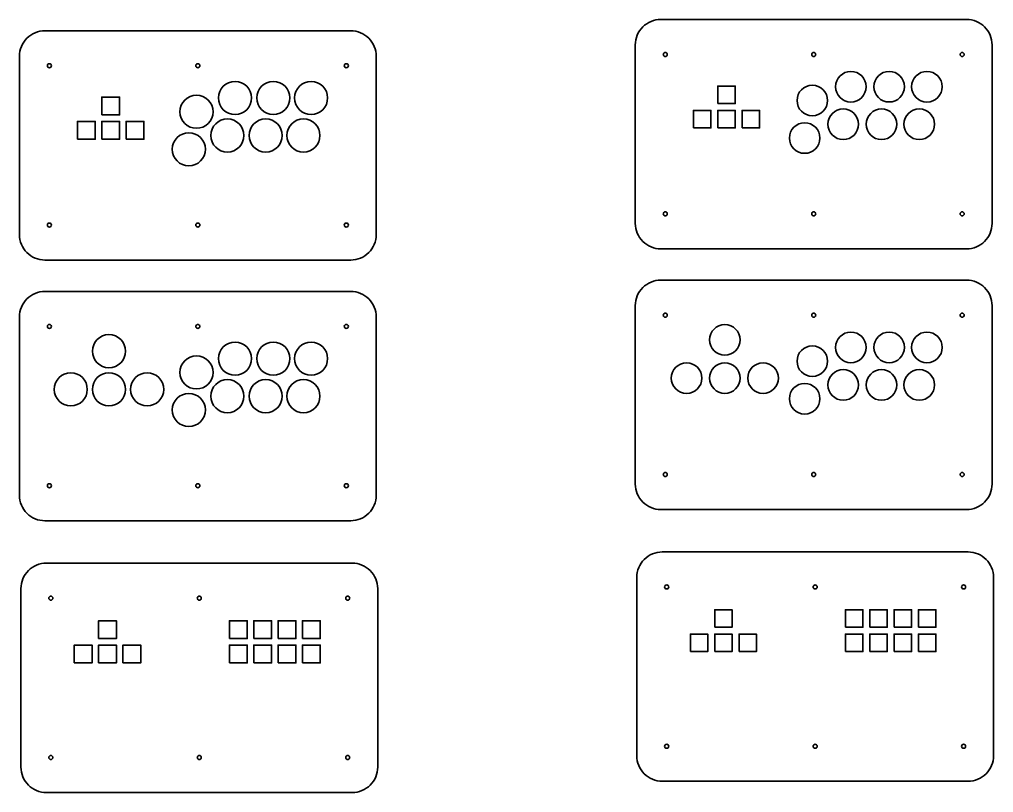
# Model space of a CAD drawing. Header units: millimetres. Extents: x 309 to 2032, y -1033 to 271.
# Drawn here: x 1257 to 2022, y -1033 to -426 of the extents above; entities that cross this region are included whole.
import ezdxf

# ---------------------------------------------------------------- set-up
doc = ezdxf.new("R2010")
doc.units = ezdxf.units.MM
doc.header["$MEASUREMENT"] = 0
doc.layers.add('Layer 1', color=7, linetype='Continuous')

msp = doc.modelspace()

# ---------------------------------------------------------------- linework, layer by layer
at = {"layer": 'Layer 1', "color": 250, "lineweight": 35}
for points in [[(1805.108, -492.3547), (1818.808, -492.3547), (1818.808, -478.6547), (1805.108, -478.6547), (1805.108, -492.3547)], [(1321.6123, -501.3317), (1335.6123, -501.3317), (1335.6123, -487.3317), (1321.6123, -487.3317), (1321.6123, -501.3317)], [(1786.0077, -511.455), (1799.7077, -511.455), (1799.7077, -497.755), (1786.0077, -497.755), (1786.0077, -511.455)], [(1805.108, -511.455), (1818.808, -511.455), (1818.808, -497.755), (1805.108, -497.755), (1805.108, -511.455)], [(1824.208, -511.455), (1837.908, -511.455), (1837.908, -497.755), (1824.208, -497.755), (1824.208, -511.455)], [(1302.512, -520.432), (1316.512, -520.432), (1316.512, -506.432), (1302.512, -506.432), (1302.512, -520.432)], [(1321.6123, -520.432), (1335.6123, -520.432), (1335.6123, -506.432), (1321.6123, -506.432), (1321.6123, -520.432)], [(1340.7123, -520.432), (1354.7123, -520.432), (1354.7123, -506.432), (1340.7123, -506.432), (1340.7123, -520.432)], [(1802.6783, -903.3345), (1816.3783, -903.3345), (1816.3783, -889.6345), (1802.6783, -889.6345), (1802.6783, -903.3345)], [(1905.3046, -903.3345), (1919.0046, -903.3345), (1919.0046, -889.6345), (1905.3046, -889.6345), (1905.3046, -903.3345)], [(1924.4049, -903.3345), (1938.1049, -903.3345), (1938.1049, -889.6345), (1924.4049, -889.6345), (1924.4049, -903.3345)], [(1943.5049, -903.3345), (1957.2049, -903.3345), (1957.2049, -889.6345), (1943.5049, -889.6345), (1943.5049, -903.3345)], [(1962.6049, -903.3345), (1976.3049, -903.3345), (1976.3049, -889.6345), (1962.6049, -889.6345), (1962.6049, -903.3345)], [(1319.1826, -912.3115), (1333.1826, -912.3115), (1333.1826, -898.3115), (1319.1826, -898.3115), (1319.1826, -912.3115)], [(1421.8089, -912.3115), (1435.8089, -912.3115), (1435.8089, -898.3115), (1421.8089, -898.3115), (1421.8089, -912.3115)], [(1440.9092, -912.3115), (1454.9092, -912.3115), (1454.9092, -898.3115), (1440.9092, -898.3115), (1440.9092, -912.3115)], [(1460.0092, -912.3115), (1474.0092, -912.3115), (1474.0092, -898.3115), (1460.0092, -898.3115), (1460.0092, -912.3115)], [(1479.1092, -912.3115), (1493.1092, -912.3115), (1493.1092, -898.3115), (1479.1092, -898.3115), (1479.1092, -912.3115)], [(1783.578, -922.4348), (1797.278, -922.4348), (1797.278, -908.7348), (1783.578, -908.7348), (1783.578, -922.4348)], [(1802.6783, -922.4348), (1816.3783, -922.4348), (1816.3783, -908.7348), (1802.6783, -908.7348), (1802.6783, -922.4348)], [(1821.7783, -922.4348), (1835.4783, -922.4348), (1835.4783, -908.7348), (1821.7783, -908.7348), (1821.7783, -922.4348)], [(1905.3046, -922.4348), (1919.0046, -922.4348), (1919.0046, -908.7348), (1905.3046, -908.7348), (1905.3046, -922.4348)], [(1924.4049, -922.4348), (1938.1049, -922.4348), (1938.1049, -908.7348), (1924.4049, -908.7348), (1924.4049, -922.4348)], [(1943.5049, -922.4348), (1957.2049, -922.4348), (1957.2049, -908.7348), (1943.5049, -908.7348), (1943.5049, -922.4348)], [(1962.6049, -922.4348), (1976.3049, -922.4348), (1976.3049, -908.7348), (1962.6049, -908.7348), (1962.6049, -922.4348)], [(1300.0823, -931.4118), (1314.0823, -931.4118), (1314.0823, -917.4118), (1300.0823, -917.4118), (1300.0823, -931.4118)], [(1319.1826, -931.4118), (1333.1826, -931.4118), (1333.1826, -917.4118), (1319.1826, -917.4118), (1319.1826, -931.4118)], [(1338.2826, -931.4118), (1352.2826, -931.4118), (1352.2826, -917.4118), (1338.2826, -917.4118), (1338.2826, -931.4118)], [(1421.8089, -931.4118), (1435.8089, -931.4118), (1435.8089, -917.4118), (1421.8089, -917.4118), (1421.8089, -931.4118)], [(1440.9092, -931.4118), (1454.9092, -931.4118), (1454.9092, -917.4118), (1440.9092, -917.4118), (1440.9092, -931.4118)], [(1460.0092, -931.4118), (1474.0092, -931.4118), (1474.0092, -917.4118), (1460.0092, -917.4118), (1460.0092, -931.4118)], [(1479.1092, -931.4118), (1493.1092, -931.4118), (1493.1092, -917.4118), (1479.1092, -917.4118), (1479.1092, -931.4118)]]:
    msp.add_lwpolyline(points, close=True, dxfattribs=at)
for centre, major_axis, ratio in [((1909.5746, -479.1427), (0, 12), 1), ((1939.6129, -479.1302), (0, 12), 1), ((1969.2468, -479.1427), (0, 12), 1), ((1426.2289, -487.9697), (0, 13), 1), ((1456.2672, -487.9572), (0, 13), 1), ((1485.9011, -487.9697), (0, 13), 1), ((1879.3052, -489.9595), (0, 12), 1), ((1395.9595, -498.7865), (0, 13), 1), ((1903.5746, -508.6026), (0, 12), 1), ((1933.613, -508.6026), (0, 12), 1), ((1963.2468, -508.6026), (0, 12), 1), ((1420.2289, -517.4296), (0, 13), 1), ((1450.2673, -517.4296), (0, 13), 1), ((1479.9011, -517.4296), (0, 13), 1), ((1873.3052, -519.4194), (0, 12), 1), ((1389.9595, -528.2464), (0, 13), 1), ((1810.6414, -677.8318), (0, 12.0001), 0.99999167), ((1909.5746, -683.726), (0, 12), 1), ((1939.6129, -683.7135), (0, 12), 1), ((1969.2468, -683.726), (0, 12), 1), ((1327.2957, -686.6588), (0, 13.0001), 0.99999231), ((1426.2289, -692.553), (0, 13), 1), ((1456.2672, -692.5405), (0, 13), 1), ((1485.9011, -692.553), (0, 13), 1), ((1879.3052, -694.5428), (0, 12), 1), ((1395.9595, -703.3698), (0, 13), 1), ((1780.6414, -707.8318), (0, 12.0001), 0.99999167), ((1810.6414, -707.8318), (0, 12.0001), 0.99999167), ((1840.6414, -707.8318), (0, 12.0001), 0.99999167), ((1903.5746, -713.1859), (0, 12), 1), ((1933.613, -713.1859), (0, 12), 1), ((1963.2468, -713.1859), (0, 12), 1), ((1297.2957, -716.6588), (0, 13.0001), 0.99999231), ((1327.2957, -716.6588), (0, 13.0001), 0.99999231), ((1357.2957, -716.6588), (0, 13.0001), 0.99999231), ((1420.2289, -722.0129), (0, 13), 1), ((1450.2673, -722.0129), (0, 13), 1), ((1479.9011, -722.0129), (0, 13), 1), ((1873.3052, -724.0027), (0, 12), 1), ((1389.9595, -732.8297), (0, 13), 1)]:
    msp.add_ellipse(centre, major_axis=major_axis, ratio=ratio, dxfattribs=at)
at = {"layer": 'Layer 1', "lineweight": 35}
for points, knots in [([(2020.3958, -446.3831), (2020.3924, -441.0754), (2018.2808, -435.9865), (2014.5253, -432.2358), (2010.7698, -428.485), (2005.7035, -426.3798), (2000.3958, -426.3831), (2000.3958, -426.3831), (1760.3958, -426.3831), (1760.3958, -426.3831), (1755.0881, -426.3865), (1749.9992, -428.4982), (1746.2484, -432.2536), (1742.4977, -436.0091), (1740.3924, -441.0754), (1740.3958, -446.3831), (1740.3958, -446.3831), (1740.3958, -586.3831), (1740.3958, -586.3831), (1740.3991, -591.6908), (1742.5108, -596.7798), (1746.2663, -600.5305), (1750.0218, -604.2812), (1755.0881, -606.3865), (1760.3958, -606.3831), (1760.3958, -606.3831), (2000.3958, -606.3831), (2000.3958, -606.3831), (2005.7035, -606.3798), (2010.7924, -604.2681), (2014.5432, -600.5126), (2018.2939, -596.7572), (2020.3991, -591.6908), (2020.3958, -586.3831), (2020.3958, -586.3831), (2020.3958, -446.3831), (2020.3958, -446.3831)], [0, 0, 0, 0, 0.08333333, 0.08333333, 0.08333333, 0.16666667, 0.16666667, 0.16666667, 0.25, 0.25, 0.25, 0.33333333, 0.33333333, 0.33333333, 0.41666667, 0.41666667, 0.41666667, 0.5, 0.5, 0.5, 0.58333333, 0.58333333, 0.58333333, 0.66666667, 0.66666667, 0.66666667, 0.75, 0.75, 0.75, 0.83333333, 0.83333333, 0.83333333, 0.91666667, 0.91666667, 0.91666667, 1, 1, 1, 1]), ([(1537.0501, -455.2101), (1537.0467, -449.9024), (1534.9351, -444.8135), (1531.1796, -441.0628), (1527.4241, -437.312), (1522.3578, -435.2068), (1517.0501, -435.2101), (1517.0501, -435.2101), (1277.0501, -435.2101), (1277.0501, -435.2101), (1271.7424, -435.2135), (1266.6535, -437.3252), (1262.9027, -441.0806), (1259.152, -444.8361), (1257.0467, -449.9024), (1257.0501, -455.2101), (1257.0501, -455.2101), (1257.0501, -595.2101), (1257.0501, -595.2101), (1257.0534, -600.5178), (1259.1651, -605.6068), (1262.9206, -609.3575), (1266.6761, -613.1082), (1271.7424, -615.2135), (1277.0501, -615.2101), (1277.0501, -615.2101), (1517.0501, -615.2101), (1517.0501, -615.2101), (1522.3578, -615.2068), (1527.4467, -613.0951), (1531.1975, -609.3396), (1534.9482, -605.5842), (1537.0534, -600.5178), (1537.0501, -595.2101), (1537.0501, -595.2101), (1537.0501, -455.2101), (1537.0501, -455.2101)], [0, 0, 0, 0, 0.08333333, 0.08333333, 0.08333333, 0.16666667, 0.16666667, 0.16666667, 0.25, 0.25, 0.25, 0.33333333, 0.33333333, 0.33333333, 0.41666667, 0.41666667, 0.41666667, 0.5, 0.5, 0.5, 0.58333333, 0.58333333, 0.58333333, 0.66666667, 0.66666667, 0.66666667, 0.75, 0.75, 0.75, 0.83333333, 0.83333333, 0.83333333, 0.91666667, 0.91666667, 0.91666667, 1, 1, 1, 1]), ([(1765.4958, -453.8831), (1765.4958, -452.9994), (1764.7795, -452.2831), (1763.8958, -452.2831), (1763.0121, -452.2831), (1762.2958, -452.9994), (1762.2958, -453.8831), (1762.2958, -454.7668), (1763.0121, -455.4831), (1763.8958, -455.4831), (1764.7795, -455.4831), (1765.4958, -454.7668), (1765.4958, -453.8831)], [0, 0, 0, 0, 0.25, 0.25, 0.25, 0.5, 0.5, 0.5, 0.75, 0.75, 0.75, 1, 1, 1, 1]), ([(1881.9958, -453.8831), (1881.9958, -452.9994), (1881.2795, -452.2831), (1880.3958, -452.2831), (1879.5121, -452.2831), (1878.7958, -452.9994), (1878.7958, -453.8831), (1878.7958, -454.7668), (1879.5121, -455.4831), (1880.3958, -455.4831), (1881.2795, -455.4831), (1881.9958, -454.7668), (1881.9958, -453.8831)], [0, 0, 0, 0, 0.25, 0.25, 0.25, 0.5, 0.5, 0.5, 0.75, 0.75, 0.75, 1, 1, 1, 1]), ([(1998.4958, -453.8831), (1998.4958, -452.9994), (1997.7795, -452.2831), (1996.8958, -452.2831), (1996.0121, -452.2831), (1995.2958, -452.9994), (1995.2958, -453.8831), (1995.2958, -454.7668), (1996.0121, -455.4831), (1996.8958, -455.4831), (1997.7795, -455.4831), (1998.4958, -454.7668), (1998.4958, -453.8831)], [0, 0, 0, 0, 0.25, 0.25, 0.25, 0.5, 0.5, 0.5, 0.75, 0.75, 0.75, 1, 1, 1, 1]), ([(1282.1501, -462.7101), (1282.1501, -461.8264), (1281.4338, -461.1101), (1280.5501, -461.1101), (1279.6664, -461.1101), (1278.9501, -461.8264), (1278.9501, -462.7101), (1278.9501, -463.5938), (1279.6664, -464.3101), (1280.5501, -464.3101), (1281.4338, -464.3101), (1282.1501, -463.5938), (1282.1501, -462.7101)], [0, 0, 0, 0, 0.25, 0.25, 0.25, 0.5, 0.5, 0.5, 0.75, 0.75, 0.75, 1, 1, 1, 1]), ([(1398.6501, -462.7101), (1398.6501, -461.8264), (1397.9338, -461.1101), (1397.0501, -461.1101), (1396.1664, -461.1101), (1395.4501, -461.8264), (1395.4501, -462.7101), (1395.4501, -463.5938), (1396.1664, -464.3101), (1397.0501, -464.3101), (1397.9338, -464.3101), (1398.6501, -463.5938), (1398.6501, -462.7101)], [0, 0, 0, 0, 0.25, 0.25, 0.25, 0.5, 0.5, 0.5, 0.75, 0.75, 0.75, 1, 1, 1, 1]), ([(1515.1501, -462.7101), (1515.1501, -461.8264), (1514.4338, -461.1101), (1513.5501, -461.1101), (1512.6664, -461.1101), (1511.9501, -461.8264), (1511.9501, -462.7101), (1511.9501, -463.5938), (1512.6664, -464.3101), (1513.5501, -464.3101), (1514.4338, -464.3101), (1515.1501, -463.5938), (1515.1501, -462.7101)], [0, 0, 0, 0, 0.25, 0.25, 0.25, 0.5, 0.5, 0.5, 0.75, 0.75, 0.75, 1, 1, 1, 1]), ([(1765.4958, -578.8831), (1765.4958, -577.9994), (1764.7795, -577.2831), (1763.8958, -577.2831), (1763.0121, -577.2831), (1762.2958, -577.9994), (1762.2958, -578.8831), (1762.2958, -579.7668), (1763.0121, -580.4831), (1763.8958, -580.4831), (1764.7795, -580.4831), (1765.4958, -579.7668), (1765.4958, -578.8831)], [0, 0, 0, 0, 0.25, 0.25, 0.25, 0.5, 0.5, 0.5, 0.75, 0.75, 0.75, 1, 1, 1, 1]), ([(1881.9958, -578.8832), (1881.9958, -577.9995), (1881.2795, -577.2832), (1880.3958, -577.2832), (1879.5121, -577.2832), (1878.7958, -577.9995), (1878.7958, -578.8832), (1878.7958, -579.7669), (1879.5121, -580.4832), (1880.3958, -580.4832), (1881.2795, -580.4832), (1881.9958, -579.7669), (1881.9958, -578.8832)], [0, 0, 0, 0, 0.25, 0.25, 0.25, 0.5, 0.5, 0.5, 0.75, 0.75, 0.75, 1, 1, 1, 1]), ([(1998.4958, -578.8831), (1998.4958, -577.9994), (1997.7795, -577.2831), (1996.8958, -577.2831), (1996.0121, -577.2831), (1995.2958, -577.9994), (1995.2958, -578.8831), (1995.2958, -579.7668), (1996.0121, -580.4831), (1996.8958, -580.4831), (1997.7795, -580.4831), (1998.4958, -579.7668), (1998.4958, -578.8831)], [0, 0, 0, 0, 0.25, 0.25, 0.25, 0.5, 0.5, 0.5, 0.75, 0.75, 0.75, 1, 1, 1, 1]), ([(1282.1501, -587.7101), (1282.1501, -586.8264), (1281.4338, -586.1101), (1280.5501, -586.1101), (1279.6664, -586.1101), (1278.9501, -586.8264), (1278.9501, -587.7101), (1278.9501, -588.5938), (1279.6664, -589.3101), (1280.5501, -589.3101), (1281.4338, -589.3101), (1282.1501, -588.5938), (1282.1501, -587.7101)], [0, 0, 0, 0, 0.25, 0.25, 0.25, 0.5, 0.5, 0.5, 0.75, 0.75, 0.75, 1, 1, 1, 1]), ([(1398.6501, -587.7102), (1398.6501, -586.8265), (1397.9338, -586.1102), (1397.0501, -586.1102), (1396.1664, -586.1102), (1395.4501, -586.8265), (1395.4501, -587.7102), (1395.4501, -588.5939), (1396.1664, -589.3102), (1397.0501, -589.3102), (1397.9338, -589.3102), (1398.6501, -588.5939), (1398.6501, -587.7102)], [0, 0, 0, 0, 0.25, 0.25, 0.25, 0.5, 0.5, 0.5, 0.75, 0.75, 0.75, 1, 1, 1, 1]), ([(1515.1501, -587.7101), (1515.1501, -586.8264), (1514.4338, -586.1101), (1513.5501, -586.1101), (1512.6664, -586.1101), (1511.9501, -586.8264), (1511.9501, -587.7101), (1511.9501, -588.5938), (1512.6664, -589.3101), (1513.5501, -589.3101), (1514.4338, -589.3101), (1515.1501, -588.5938), (1515.1501, -587.7101)], [0, 0, 0, 0, 0.25, 0.25, 0.25, 0.5, 0.5, 0.5, 0.75, 0.75, 0.75, 1, 1, 1, 1]), ([(2020.3958, -650.9664), (2020.3924, -645.6587), (2018.2808, -640.5698), (2014.5253, -636.8191), (2010.7698, -633.0683), (2005.7035, -630.9631), (2000.3958, -630.9664), (2000.3958, -630.9664), (1760.3958, -630.9664), (1760.3958, -630.9664), (1755.0881, -630.9698), (1749.9992, -633.0815), (1746.2484, -636.8369), (1742.4977, -640.5924), (1740.3924, -645.6587), (1740.3958, -650.9664), (1740.3958, -650.9664), (1740.3958, -790.9664), (1740.3958, -790.9664), (1740.3991, -796.2741), (1742.5108, -801.3631), (1746.2663, -805.1138), (1750.0218, -808.8645), (1755.0881, -810.9698), (1760.3958, -810.9664), (1760.3958, -810.9664), (2000.3958, -810.9664), (2000.3958, -810.9664), (2005.7035, -810.9631), (2010.7924, -808.8514), (2014.5432, -805.0959), (2018.2939, -801.3405), (2020.3991, -796.2741), (2020.3958, -790.9664), (2020.3958, -790.9664), (2020.3958, -650.9664), (2020.3958, -650.9664)], [0, 0, 0, 0, 0.08333333, 0.08333333, 0.08333333, 0.16666667, 0.16666667, 0.16666667, 0.25, 0.25, 0.25, 0.33333333, 0.33333333, 0.33333333, 0.41666667, 0.41666667, 0.41666667, 0.5, 0.5, 0.5, 0.58333333, 0.58333333, 0.58333333, 0.66666667, 0.66666667, 0.66666667, 0.75, 0.75, 0.75, 0.83333333, 0.83333333, 0.83333333, 0.91666667, 0.91666667, 0.91666667, 1, 1, 1, 1]), ([(1537.0501, -659.7934), (1537.0467, -654.4857), (1534.9351, -649.3968), (1531.1796, -645.6461), (1527.4241, -641.8953), (1522.3578, -639.7901), (1517.0501, -639.7934), (1517.0501, -639.7934), (1277.0501, -639.7934), (1277.0501, -639.7934), (1271.7424, -639.7968), (1266.6535, -641.9085), (1262.9027, -645.6639), (1259.152, -649.4194), (1257.0467, -654.4857), (1257.0501, -659.7934), (1257.0501, -659.7934), (1257.0501, -799.7934), (1257.0501, -799.7934), (1257.0534, -805.1011), (1259.1651, -810.1901), (1262.9206, -813.9408), (1266.6761, -817.6915), (1271.7424, -819.7968), (1277.0501, -819.7934), (1277.0501, -819.7934), (1517.0501, -819.7934), (1517.0501, -819.7934), (1522.3578, -819.7901), (1527.4467, -817.6784), (1531.1975, -813.9229), (1534.9482, -810.1675), (1537.0534, -805.1011), (1537.0501, -799.7934), (1537.0501, -799.7934), (1537.0501, -659.7934), (1537.0501, -659.7934)], [0, 0, 0, 0, 0.08333333, 0.08333333, 0.08333333, 0.16666667, 0.16666667, 0.16666667, 0.25, 0.25, 0.25, 0.33333333, 0.33333333, 0.33333333, 0.41666667, 0.41666667, 0.41666667, 0.5, 0.5, 0.5, 0.58333333, 0.58333333, 0.58333333, 0.66666667, 0.66666667, 0.66666667, 0.75, 0.75, 0.75, 0.83333333, 0.83333333, 0.83333333, 0.91666667, 0.91666667, 0.91666667, 1, 1, 1, 1]), ([(1765.4958, -658.4664), (1765.4958, -657.5827), (1764.7795, -656.8664), (1763.8958, -656.8664), (1763.0121, -656.8664), (1762.2958, -657.5827), (1762.2958, -658.4664), (1762.2958, -659.3501), (1763.0121, -660.0664), (1763.8958, -660.0664), (1764.7795, -660.0664), (1765.4958, -659.3501), (1765.4958, -658.4664)], [0, 0, 0, 0, 0.25, 0.25, 0.25, 0.5, 0.5, 0.5, 0.75, 0.75, 0.75, 1, 1, 1, 1]), ([(1881.9958, -658.4664), (1881.9958, -657.5827), (1881.2795, -656.8664), (1880.3958, -656.8664), (1879.5121, -656.8664), (1878.7958, -657.5827), (1878.7958, -658.4664), (1878.7958, -659.3501), (1879.5121, -660.0664), (1880.3958, -660.0664), (1881.2795, -660.0664), (1881.9958, -659.3501), (1881.9958, -658.4664)], [0, 0, 0, 0, 0.25, 0.25, 0.25, 0.5, 0.5, 0.5, 0.75, 0.75, 0.75, 1, 1, 1, 1]), ([(1998.4958, -658.4664), (1998.4958, -657.5827), (1997.7795, -656.8664), (1996.8958, -656.8664), (1996.0121, -656.8664), (1995.2958, -657.5827), (1995.2958, -658.4664), (1995.2958, -659.3501), (1996.0121, -660.0664), (1996.8958, -660.0664), (1997.7795, -660.0664), (1998.4958, -659.3501), (1998.4958, -658.4664)], [0, 0, 0, 0, 0.25, 0.25, 0.25, 0.5, 0.5, 0.5, 0.75, 0.75, 0.75, 1, 1, 1, 1]), ([(1282.1501, -667.2934), (1282.1501, -666.4097), (1281.4338, -665.6934), (1280.5501, -665.6934), (1279.6664, -665.6934), (1278.9501, -666.4097), (1278.9501, -667.2934), (1278.9501, -668.1771), (1279.6664, -668.8934), (1280.5501, -668.8934), (1281.4338, -668.8934), (1282.1501, -668.1771), (1282.1501, -667.2934)], [0, 0, 0, 0, 0.25, 0.25, 0.25, 0.5, 0.5, 0.5, 0.75, 0.75, 0.75, 1, 1, 1, 1]), ([(1398.6501, -667.2934), (1398.6501, -666.4097), (1397.9338, -665.6934), (1397.0501, -665.6934), (1396.1664, -665.6934), (1395.4501, -666.4097), (1395.4501, -667.2934), (1395.4501, -668.1771), (1396.1664, -668.8934), (1397.0501, -668.8934), (1397.9338, -668.8934), (1398.6501, -668.1771), (1398.6501, -667.2934)], [0, 0, 0, 0, 0.25, 0.25, 0.25, 0.5, 0.5, 0.5, 0.75, 0.75, 0.75, 1, 1, 1, 1]), ([(1515.1501, -667.2934), (1515.1501, -666.4097), (1514.4338, -665.6934), (1513.5501, -665.6934), (1512.6664, -665.6934), (1511.9501, -666.4097), (1511.9501, -667.2934), (1511.9501, -668.1771), (1512.6664, -668.8934), (1513.5501, -668.8934), (1514.4338, -668.8934), (1515.1501, -668.1771), (1515.1501, -667.2934)], [0, 0, 0, 0, 0.25, 0.25, 0.25, 0.5, 0.5, 0.5, 0.75, 0.75, 0.75, 1, 1, 1, 1]), ([(1765.4958, -783.4664), (1765.4958, -782.5827), (1764.7795, -781.8664), (1763.8958, -781.8664), (1763.0121, -781.8664), (1762.2958, -782.5827), (1762.2958, -783.4664), (1762.2958, -784.3501), (1763.0121, -785.0664), (1763.8958, -785.0664), (1764.7795, -785.0664), (1765.4958, -784.3501), (1765.4958, -783.4664)], [0, 0, 0, 0, 0.25, 0.25, 0.25, 0.5, 0.5, 0.5, 0.75, 0.75, 0.75, 1, 1, 1, 1]), ([(1881.9958, -783.4665), (1881.9958, -782.5828), (1881.2795, -781.8665), (1880.3958, -781.8665), (1879.5121, -781.8665), (1878.7958, -782.5828), (1878.7958, -783.4665), (1878.7958, -784.3502), (1879.5121, -785.0665), (1880.3958, -785.0665), (1881.2795, -785.0665), (1881.9958, -784.3502), (1881.9958, -783.4665)], [0, 0, 0, 0, 0.25, 0.25, 0.25, 0.5, 0.5, 0.5, 0.75, 0.75, 0.75, 1, 1, 1, 1]), ([(1998.4958, -783.4664), (1998.4958, -782.5827), (1997.7795, -781.8664), (1996.8958, -781.8664), (1996.0121, -781.8664), (1995.2958, -782.5827), (1995.2958, -783.4664), (1995.2958, -784.3501), (1996.0121, -785.0664), (1996.8958, -785.0664), (1997.7795, -785.0664), (1998.4958, -784.3501), (1998.4958, -783.4664)], [0, 0, 0, 0, 0.25, 0.25, 0.25, 0.5, 0.5, 0.5, 0.75, 0.75, 0.75, 1, 1, 1, 1]), ([(1282.1501, -792.2934), (1282.1501, -791.4097), (1281.4338, -790.6934), (1280.5501, -790.6934), (1279.6664, -790.6934), (1278.9501, -791.4097), (1278.9501, -792.2934), (1278.9501, -793.1771), (1279.6664, -793.8934), (1280.5501, -793.8934), (1281.4338, -793.8934), (1282.1501, -793.1771), (1282.1501, -792.2934)], [0, 0, 0, 0, 0.25, 0.25, 0.25, 0.5, 0.5, 0.5, 0.75, 0.75, 0.75, 1, 1, 1, 1]), ([(1398.6501, -792.2935), (1398.6501, -791.4098), (1397.9338, -790.6935), (1397.0501, -790.6935), (1396.1664, -790.6935), (1395.4501, -791.4098), (1395.4501, -792.2935), (1395.4501, -793.1772), (1396.1664, -793.8935), (1397.0501, -793.8935), (1397.9338, -793.8935), (1398.6501, -793.1772), (1398.6501, -792.2935)], [0, 0, 0, 0, 0.25, 0.25, 0.25, 0.5, 0.5, 0.5, 0.75, 0.75, 0.75, 1, 1, 1, 1]), ([(1515.1501, -792.2934), (1515.1501, -791.4097), (1514.4338, -790.6934), (1513.5501, -790.6934), (1512.6664, -790.6934), (1511.9501, -791.4097), (1511.9501, -792.2934), (1511.9501, -793.1771), (1512.6664, -793.8934), (1513.5501, -793.8934), (1514.4338, -793.8934), (1515.1501, -793.1771), (1515.1501, -792.2934)], [0, 0, 0, 0, 0.25, 0.25, 0.25, 0.5, 0.5, 0.5, 0.75, 0.75, 0.75, 1, 1, 1, 1]), ([(2021.5146, -864.2325), (2021.5112, -858.9248), (2019.3996, -853.8359), (2015.6441, -850.0852), (2011.8886, -846.3344), (2006.8223, -844.2292), (2001.5146, -844.2325), (2001.5146, -844.2325), (1761.5146, -844.2325), (1761.5146, -844.2325), (1756.2069, -844.2359), (1751.118, -846.3476), (1747.3672, -850.103), (1743.6165, -853.8585), (1741.5112, -858.9248), (1741.5146, -864.2325), (1741.5146, -864.2325), (1741.5146, -1004.2325), (1741.5146, -1004.2325), (1741.5179, -1009.5402), (1743.6296, -1014.6292), (1747.3851, -1018.3799), (1751.1406, -1022.1306), (1756.2069, -1024.2359), (1761.5146, -1024.2325), (1761.5146, -1024.2325), (2001.5146, -1024.2325), (2001.5146, -1024.2325), (2006.8223, -1024.2292), (2011.9112, -1022.1175), (2015.662, -1018.362), (2019.4127, -1014.6066), (2021.5179, -1009.5402), (2021.5146, -1004.2325), (2021.5146, -1004.2325), (2021.5146, -864.2325), (2021.5146, -864.2325)], [0, 0, 0, 0, 0.08333333, 0.08333333, 0.08333333, 0.16666667, 0.16666667, 0.16666667, 0.25, 0.25, 0.25, 0.33333333, 0.33333333, 0.33333333, 0.41666667, 0.41666667, 0.41666667, 0.5, 0.5, 0.5, 0.58333333, 0.58333333, 0.58333333, 0.66666667, 0.66666667, 0.66666667, 0.75, 0.75, 0.75, 0.83333333, 0.83333333, 0.83333333, 0.91666667, 0.91666667, 0.91666667, 1, 1, 1, 1]), ([(1538.1689, -873.0595), (1538.1655, -867.7518), (1536.0539, -862.6629), (1532.2984, -858.9122), (1528.5429, -855.1614), (1523.4766, -853.0562), (1518.1689, -853.0595), (1518.1689, -853.0595), (1278.1689, -853.0595), (1278.1689, -853.0595), (1272.8612, -853.0629), (1267.7723, -855.1746), (1264.0215, -858.93), (1260.2708, -862.6855), (1258.1655, -867.7518), (1258.1689, -873.0595), (1258.1689, -873.0595), (1258.1689, -1013.0595), (1258.1689, -1013.0595), (1258.1722, -1018.3672), (1260.2839, -1023.4562), (1264.0394, -1027.2069), (1267.7949, -1030.9576), (1272.8612, -1033.0629), (1278.1689, -1033.0595), (1278.1689, -1033.0595), (1518.1689, -1033.0595), (1518.1689, -1033.0595), (1523.4766, -1033.0562), (1528.5655, -1030.9445), (1532.3163, -1027.189), (1536.067, -1023.4336), (1538.1722, -1018.3672), (1538.1689, -1013.0595), (1538.1689, -1013.0595), (1538.1689, -873.0595), (1538.1689, -873.0595)], [0, 0, 0, 0, 0.08333333, 0.08333333, 0.08333333, 0.16666667, 0.16666667, 0.16666667, 0.25, 0.25, 0.25, 0.33333333, 0.33333333, 0.33333333, 0.41666667, 0.41666667, 0.41666667, 0.5, 0.5, 0.5, 0.58333333, 0.58333333, 0.58333333, 0.66666667, 0.66666667, 0.66666667, 0.75, 0.75, 0.75, 0.83333333, 0.83333333, 0.83333333, 0.91666667, 0.91666667, 0.91666667, 1, 1, 1, 1]), ([(1766.6146, -871.7325), (1766.6146, -870.8488), (1765.8983, -870.1325), (1765.0146, -870.1325), (1764.1309, -870.1325), (1763.4146, -870.8488), (1763.4146, -871.7325), (1763.4146, -872.6162), (1764.1309, -873.3325), (1765.0146, -873.3325), (1765.8983, -873.3325), (1766.6146, -872.6162), (1766.6146, -871.7325)], [0, 0, 0, 0, 0.25, 0.25, 0.25, 0.5, 0.5, 0.5, 0.75, 0.75, 0.75, 1, 1, 1, 1]), ([(1883.1146, -871.7325), (1883.1146, -870.8488), (1882.3983, -870.1325), (1881.5146, -870.1325), (1880.6309, -870.1325), (1879.9146, -870.8488), (1879.9146, -871.7325), (1879.9146, -872.6162), (1880.6309, -873.3325), (1881.5146, -873.3325), (1882.3983, -873.3325), (1883.1146, -872.6162), (1883.1146, -871.7325)], [0, 0, 0, 0, 0.25, 0.25, 0.25, 0.5, 0.5, 0.5, 0.75, 0.75, 0.75, 1, 1, 1, 1]), ([(1999.6146, -871.7325), (1999.6146, -870.8488), (1998.8983, -870.1325), (1998.0146, -870.1325), (1997.1309, -870.1325), (1996.4146, -870.8488), (1996.4146, -871.7325), (1996.4146, -872.6162), (1997.1309, -873.3325), (1998.0146, -873.3325), (1998.8983, -873.3325), (1999.6146, -872.6162), (1999.6146, -871.7325)], [0, 0, 0, 0, 0.25, 0.25, 0.25, 0.5, 0.5, 0.5, 0.75, 0.75, 0.75, 1, 1, 1, 1]), ([(1283.2689, -880.5595), (1283.2689, -879.6758), (1282.5526, -878.9595), (1281.6689, -878.9595), (1280.7852, -878.9595), (1280.0689, -879.6758), (1280.0689, -880.5595), (1280.0689, -881.4432), (1280.7852, -882.1595), (1281.6689, -882.1595), (1282.5526, -882.1595), (1283.2689, -881.4432), (1283.2689, -880.5595)], [0, 0, 0, 0, 0.25, 0.25, 0.25, 0.5, 0.5, 0.5, 0.75, 0.75, 0.75, 1, 1, 1, 1]), ([(1399.7689, -880.5595), (1399.7689, -879.6758), (1399.0526, -878.9595), (1398.1689, -878.9595), (1397.2852, -878.9595), (1396.5689, -879.6758), (1396.5689, -880.5595), (1396.5689, -881.4432), (1397.2852, -882.1595), (1398.1689, -882.1595), (1399.0526, -882.1595), (1399.7689, -881.4432), (1399.7689, -880.5595)], [0, 0, 0, 0, 0.25, 0.25, 0.25, 0.5, 0.5, 0.5, 0.75, 0.75, 0.75, 1, 1, 1, 1]), ([(1516.2689, -880.5595), (1516.2689, -879.6758), (1515.5526, -878.9595), (1514.6689, -878.9595), (1513.7852, -878.9595), (1513.0689, -879.6758), (1513.0689, -880.5595), (1513.0689, -881.4432), (1513.7852, -882.1595), (1514.6689, -882.1595), (1515.5526, -882.1595), (1516.2689, -881.4432), (1516.2689, -880.5595)], [0, 0, 0, 0, 0.25, 0.25, 0.25, 0.5, 0.5, 0.5, 0.75, 0.75, 0.75, 1, 1, 1, 1]), ([(1766.6146, -996.7325), (1766.6146, -995.8488), (1765.8983, -995.1325), (1765.0146, -995.1325), (1764.1309, -995.1325), (1763.4146, -995.8488), (1763.4146, -996.7325), (1763.4146, -997.6162), (1764.1309, -998.3325), (1765.0146, -998.3325), (1765.8983, -998.3325), (1766.6146, -997.6162), (1766.6146, -996.7325)], [0, 0, 0, 0, 0.25, 0.25, 0.25, 0.5, 0.5, 0.5, 0.75, 0.75, 0.75, 1, 1, 1, 1]), ([(1883.1146, -996.7326), (1883.1146, -995.8489), (1882.3983, -995.1326), (1881.5146, -995.1326), (1880.6309, -995.1326), (1879.9146, -995.8489), (1879.9146, -996.7326), (1879.9146, -997.6163), (1880.6309, -998.3326), (1881.5146, -998.3326), (1882.3983, -998.3326), (1883.1146, -997.6163), (1883.1146, -996.7326)], [0, 0, 0, 0, 0.25, 0.25, 0.25, 0.5, 0.5, 0.5, 0.75, 0.75, 0.75, 1, 1, 1, 1]), ([(1999.6146, -996.7325), (1999.6146, -995.8488), (1998.8983, -995.1325), (1998.0146, -995.1325), (1997.1309, -995.1325), (1996.4146, -995.8488), (1996.4146, -996.7325), (1996.4146, -997.6162), (1997.1309, -998.3325), (1998.0146, -998.3325), (1998.8983, -998.3325), (1999.6146, -997.6162), (1999.6146, -996.7325)], [0, 0, 0, 0, 0.25, 0.25, 0.25, 0.5, 0.5, 0.5, 0.75, 0.75, 0.75, 1, 1, 1, 1]), ([(1283.2689, -1005.5595), (1283.2689, -1004.6758), (1282.5526, -1003.9595), (1281.6689, -1003.9595), (1280.7852, -1003.9595), (1280.0689, -1004.6758), (1280.0689, -1005.5595), (1280.0689, -1006.4432), (1280.7852, -1007.1595), (1281.6689, -1007.1595), (1282.5526, -1007.1595), (1283.2689, -1006.4432), (1283.2689, -1005.5595)], [0, 0, 0, 0, 0.25, 0.25, 0.25, 0.5, 0.5, 0.5, 0.75, 0.75, 0.75, 1, 1, 1, 1]), ([(1399.7689, -1005.5596), (1399.7689, -1004.6759), (1399.0526, -1003.9596), (1398.1689, -1003.9596), (1397.2852, -1003.9596), (1396.5689, -1004.6759), (1396.5689, -1005.5596), (1396.5689, -1006.4433), (1397.2852, -1007.1596), (1398.1689, -1007.1596), (1399.0526, -1007.1596), (1399.7689, -1006.4433), (1399.7689, -1005.5596)], [0, 0, 0, 0, 0.25, 0.25, 0.25, 0.5, 0.5, 0.5, 0.75, 0.75, 0.75, 1, 1, 1, 1]), ([(1516.2689, -1005.5595), (1516.2689, -1004.6758), (1515.5526, -1003.9595), (1514.6689, -1003.9595), (1513.7852, -1003.9595), (1513.0689, -1004.6758), (1513.0689, -1005.5595), (1513.0689, -1006.4432), (1513.7852, -1007.1595), (1514.6689, -1007.1595), (1515.5526, -1007.1595), (1516.2689, -1006.4432), (1516.2689, -1005.5595)], [0, 0, 0, 0, 0.25, 0.25, 0.25, 0.5, 0.5, 0.5, 0.75, 0.75, 0.75, 1, 1, 1, 1])]:
    msp.add_open_spline(points, degree=3, knots=knots, dxfattribs=at)

doc.saveas('drawing.dxf')
